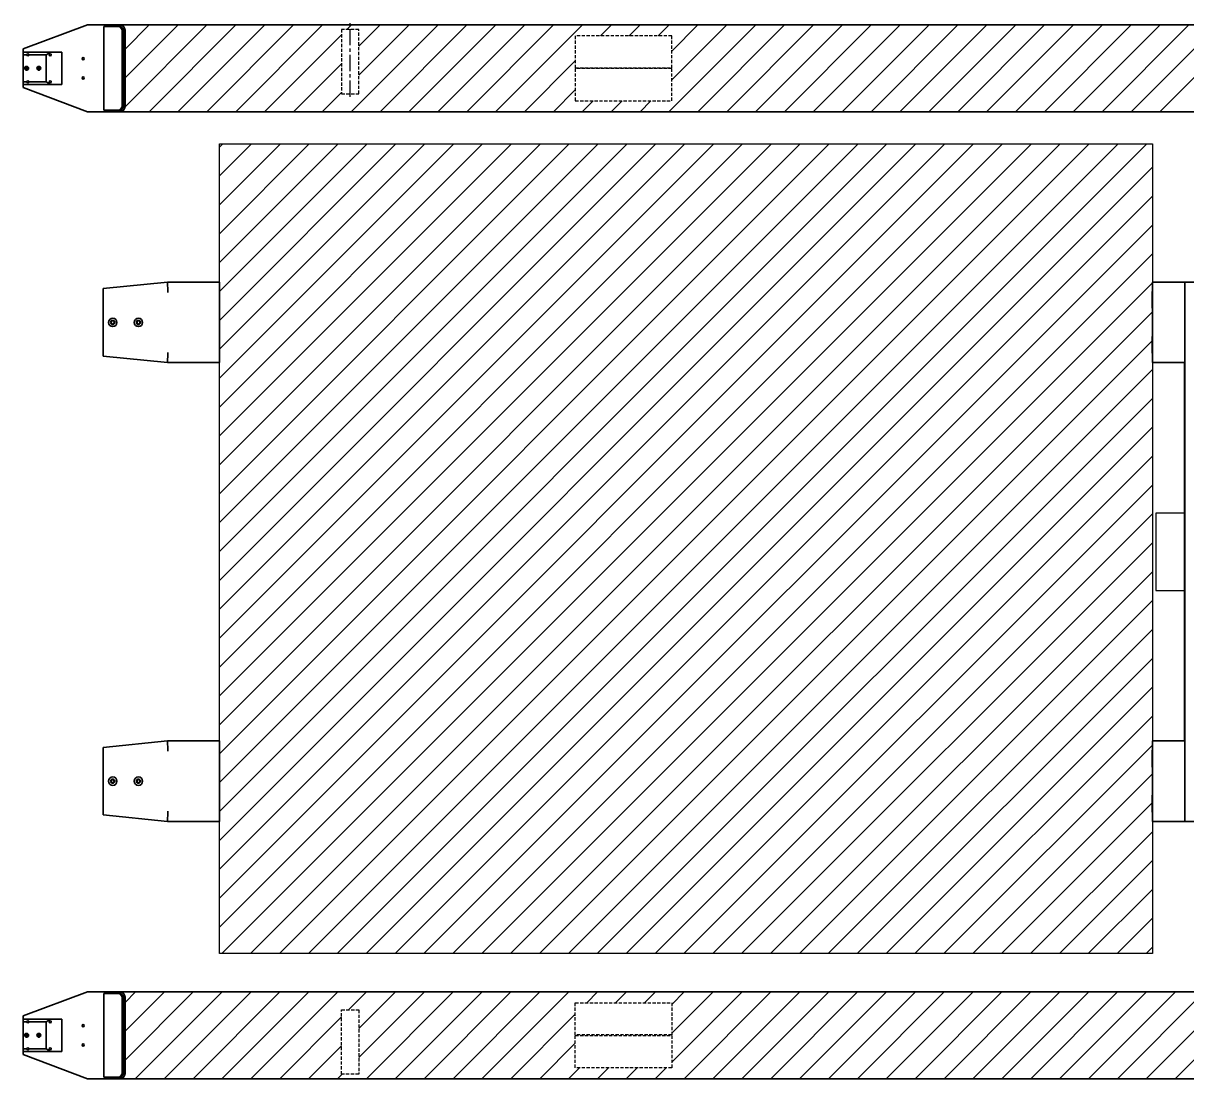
# Model space of a CAD drawing. Header units: millimetres. Extents: x -933 to 2112, y -824 to 824.
# Drawn here: x -933 to 875, y -819 to 821 of the extents above; entities that cross this region are included whole.
import ezdxf

# ---------------------------------------------------------------- set-up
doc = ezdxf.new("R2010")
doc.units = ezdxf.units.MM
doc.header["$LTSCALE"] = 20
doc.linetypes.add('CENTER', pattern=[2, 1.25, -0.25, 0.25, -0.25])
doc.linetypes.add('HIDDEN', pattern=[0.375, 0.25, -0.125])
for name, color, linetype in [('1', 1, 'HIDDEN'), ('4', 4, 'CENTER'), ('7', 7, 'Continuous')]:
    doc.layers.add(name, color=color, linetype=linetype)
doc.layers.add('Visible Edges(AGVE)', color=7, linetype='Continuous', lineweight=35)

msp = doc.modelspace()

# ---------------------------------------------------------------- linework, layer by layer
at = {"linetype": 'Continuous'}
for p, q in [((-782.3, 819), (-782.4, 819)), ((-647.6, 819), (-775, 691.6)), ((-692.5, 819), (-775, 736.5)), ((-737.4, 819), (-775, 781.4)), ((-602.7, 819), (-737.7, 684)), ((-557.8, 819), (-692.8, 684)), ((-512.9, 819), (-647.9, 684)), ((-468, 819), (-603, 684)), ((-425, 817.1), (-430.1, 812)), ((-423.1, 819), (-425, 817.1)), ((-288.4, 819), (-423.4, 684)), ((-333.3, 819), (-411.5, 740.8)), ((-378.2, 819), (-411.5, 785.7)), ((-243.5, 819), (-378.5, 684)), ((-198.6, 819), (-333.6, 684)), ((-153.7, 819), (-288.7, 684)), ((-108.8, 819), (-243.8, 684)), ((-63.9, 819), (-198.9, 684)), ((-19, 819), (-36, 802)), ((25.9, 819), (8.9, 802)), ((70.8, 819), (53.8, 802)), ((205.5, 819), (70.5, 684)), ((160.6, 819), (75, 733.4)), ((115.7, 819), (75, 778.3)), ((250.4, 819), (115.4, 684)), ((295.3, 819), (160.3, 684)), ((340.2, 819), (205.2, 684)), ((385.1, 819), (250.1, 684)), ((430, 819), (295, 684)), ((474.9, 819), (339.9, 684)), ((519.8, 819), (384.8, 684)), ((564.7, 819), (429.7, 684)), ((609.6, 819), (474.6, 684)), ((654.5, 819), (519.5, 684)), ((699.4, 819), (564.4, 684)), ((744.3, 819), (609.3, 684)), ((789.2, 819), (654.2, 684)), ((834.1, 819), (699.1, 684)), ((879, 819), (744, 684)), ((920, 815.1), (788.9, 684)), ((-438.5, 803.6), (-558.1, 684)), ((-75, 763), (-154, 684)), ((920, 770.2), (833.8, 684)), ((-438.5, 758.7), (-513.2, 684)), ((-438.5, 713.8), (-468.3, 684)), ((-75, 718.1), (-109.1, 684)), ((-47.2, 701), (-64.2, 684)), ((-2.3, 701), (-19.3, 684)), ((42.6, 701), (25.6, 684)), ((-782.6, 684), (-782.6, 684)), ((-628.1, 629.1), (-623.2, 634)), ((-628.1, 584.2), (-578.3, 634)), ((-628.1, 539.3), (-533.4, 634)), ((-628.1, 494.4), (-488.5, 634)), ((-628.1, 449.5), (-443.6, 634)), ((-628.1, 404.6), (-398.7, 634)), ((-628.1, 359.7), (-353.8, 634)), ((-628.1, 314.8), (-308.9, 634)), ((-628.1, 269.9), (-264, 634)), ((-628.1, 225), (-219.1, 634)), ((-628.1, 180.1), (-174.2, 634)), ((-628.1, 135.2), (-129.3, 634)), ((-628.1, 90.3), (-84.4, 634)), ((-628.1, 45.4), (-39.5, 634)), ((-628.1, 0.5), (5.4, 634)), ((-628.1, -44.4), (50.3, 634)), ((-628.1, -89.3), (95.2, 634)), ((-628.1, -134.2), (140.1, 634)), ((-628.1, -179.1), (185, 634)), ((-628.1, -224), (229.9, 634)), ((-628.1, -268.9), (274.8, 634)), ((-628.1, -313.8), (319.7, 634)), ((-628.1, -358.7), (364.6, 634)), ((-628.1, -403.6), (409.5, 634)), ((-628.1, -448.5), (454.4, 634)), ((-628.1, -493.4), (499.3, 634)), ((-628.1, -538.3), (544.2, 634)), ((-628.1, -583.2), (589.1, 634)), ((-624.6, -624.6), (634, 634)), ((-579.7, -624.6), (678.9, 634)), ((-534.8, -624.6), (723.8, 634)), ((-489.9, -624.6), (768.7, 634)), ((-445, -624.6), (813.6, 634)), ((-400.1, -624.6), (822.3, 597.8)), ((-355.2, -624.6), (822.3, 552.9)), ((-310.3, -624.6), (822.3, 507.9)), ((-265.4, -624.6), (822.3, 463)), ((-220.5, -624.6), (822.3, 418.1)), ((822.2, 403), (822, 402.7)), ((822.3, 403), (822.2, 403)), ((-175.6, -624.6), (822.3, 373.2)), ((-130.7, -624.6), (821.9, 328)), ((822, 328), (822.2, 328.3)), ((822.2, 328.3), (822.2, 328.3)), ((822.3, 328.3), (822.3, 328.3)), ((822.2, 313.2), (822, 312.9)), ((822.3, 313.2), (822.3, 313.2)), ((-85.8, -624.6), (822.3, 283.4)), ((-40.9, -624.6), (822.3, 238.5)), ((4, -624.6), (822.3, 193.6)), ((48.9, -624.6), (822.3, 148.7)), ((93.8, -624.6), (822.3, 103.8)), ((138.7, -624.6), (822.3, 58.9)), ((183.6, -624.6), (822.3, 14)), ((228.5, -624.6), (822.3, -30.9)), ((273.4, -624.6), (822.3, -75.8)), ((318.3, -624.6), (822.3, -120.7)), ((363.2, -624.6), (822.3, -165.6)), ((408.1, -624.6), (822.3, -210.5)), ((453, -624.6), (822.3, -255.4)), ((497.9, -624.6), (822.3, -300.3)), ((822.2, -315.5), (822, -315.7)), ((822.2, -315.4), (822.2, -315.5)), ((822.3, -315.4), (822.3, -315.4)), ((542.8, -624.6), (822.3, -345.2)), ((587.7, -624.6), (821.9, -390.4)), ((822, -390.4), (822.2, -390.2)), ((822.2, -390.1), (822.2, -390.1)), ((822.3, -390.1), (822.3, -390.1)), ((632.6, -624.6), (822.3, -435)), ((677.5, -624.6), (822.3, -479.9)), ((722.4, -624.6), (822.3, -524.8)), ((767.3, -624.6), (822.3, -569.7)), ((812.2, -624.6), (822.3, -614.6)), ((-668.9, -684), (-775, -790.1)), ((-713.8, -684), (-775, -745.2)), ((-758.7, -684), (-775, -700.3)), ((-624, -684), (-759, -819)), ((-579.1, -684), (-714.1, -819)), ((-534.2, -684), (-669.2, -819)), ((-489.3, -684), (-624.3, -819)), ((-444.4, -684), (-579.4, -819)), ((-399.5, -684), (-427.5, -712)), ((-309.7, -684), (-411.5, -785.8)), ((-354.6, -684), (-411.5, -740.9)), ((-264.8, -684), (-399.8, -819)), ((-219.9, -684), (-354.9, -819)), ((-175, -684), (-310, -819)), ((-130.1, -684), (-265.1, -819)), ((-85.2, -684), (-220.2, -819)), ((-40.3, -684), (-57.3, -701)), ((4.6, -684), (-12.4, -701)), ((49.5, -684), (32.5, -701)), ((184.2, -684), (75, -793.2)), ((139.3, -684), (75, -748.3)), ((94.4, -684), (75, -703.4)), ((229.1, -684), (94.1, -819)), ((274, -684), (139, -819)), ((318.9, -684), (183.9, -819)), ((363.8, -684), (228.8, -819)), ((408.7, -684), (273.7, -819)), ((453.6, -684), (318.6, -819)), ((498.5, -684), (363.5, -819)), ((543.4, -684), (408.4, -819)), ((588.3, -684), (453.3, -819)), ((633.2, -684), (498.2, -819)), ((678.1, -684), (543.1, -819)), ((723.1, -684), (588.1, -819)), ((768, -684), (633, -819)), ((812.9, -684), (677.9, -819)), ((857.8, -684), (722.8, -819)), ((902.7, -684), (767.7, -819)), ((-438.5, -723), (-534.5, -819)), ((-75, -718.7), (-175.3, -819)), ((920, -711.6), (812.6, -819)), ((920, -756.5), (857.5, -819)), ((-438.5, -767.9), (-489.6, -819)), ((-75, -763.6), (-130.4, -819)), ((-437.7, -812), (-444.7, -819)), ((-68.5, -802), (-85.5, -819)), ((-23.6, -802), (-40.6, -819)), ((21.3, -802), (4.3, -819)), ((66.2, -802), (49.2, -819))]:
    msp.add_line(p, q, dxfattribs=at)
msp.add_lwpolyline([(-628.1, 634), (822.3, 634), (822.3, -624.6), (-628.1, -624.6)], close=True)
at = {"layer": '1'}
for points in [[(-411.5, 812), (-438.5, 812), (-438.5, 712), (-411.5, 712)], [(75, 802), (-75, 802), (-75, 752), (75, 752)], [(75, 751), (-75, 751), (-75, 701), (75, 701)], [(75, -751), (-75, -751), (-75, -701), (75, -701)], [(-411.5, -812), (-438.5, -812), (-438.5, -712), (-411.5, -712)], [(75, -802), (-75, -802), (-75, -752), (75, -752)]]:
    msp.add_lwpolyline(points, close=True, dxfattribs=at)
at = {"layer": '4'}
msp.add_line((-425, 707.3), (-425, 821.5), dxfattribs=at)
at = {"layer": '7'}
msp.add_lwpolyline([(871.9, 60), (827.3, 60), (827.3, -60), (871.9, -60)], close=True, dxfattribs=at)
at = {"layer": 'Visible Edges(AGVE)'}
for p, q in [((-933.2, 781.5), (-833.2, 819)), ((-833.2, 819), (-805, 819)), ((-808, 686.5), (-808, 816.5)), ((-806.2, 816.5), (-808, 816.5)), ((-783.3, 816.5), (-806.2, 816.5)), ((-805, 819), (-783, 819)), ((-805, 816.5), (-805, 819)), ((-783.3, 816.5), (-779.7, 811.5)), ((-781.1, 816.5), (-783.3, 816.5)), ((920, 819), (-783, 819)), ((-777.6, 811.5), (-781.1, 816.5)), ((-779.7, 811.5), (-777.6, 811.5)), ((-779.7, 811.5), (-779.7, 691.5)), ((-777.6, 811.5), (-777.6, 691.5)), ((-775, 811), (-775, 692)), ((-933.2, 776.5), (-933.2, 781.5)), ((-890.5, 776.5), (-933.2, 776.5)), ((-933.2, 776.5), (-933.2, 772.5)), ((-933.2, 772.5), (-927.8, 772.5)), ((-933.2, 730.5), (-933.2, 772.5)), ((-924.6, 772.5), (-897.4, 772.5)), ((-897.4, 772.5), (-890.5, 776.5)), ((-897.4, 730.5), (-897.4, 772.5)), ((-890.5, 776.5), (-873.2, 776.5)), ((-873.2, 776.5), (-873.2, 726.5)), ((-927.8, 730.5), (-933.2, 730.5)), ((-933.2, 730.5), (-933.2, 726.5)), ((-933.2, 721.5), (-933.2, 726.5)), ((-933.2, 726.5), (-890.5, 726.5)), ((-897.4, 730.5), (-924.6, 730.5)), ((-890.5, 726.5), (-897.4, 730.5)), ((-873.2, 726.5), (-890.5, 726.5)), ((-833.2, 684), (-933.2, 721.5)), ((-779.7, 691.5), (-783.3, 686.5)), ((-781.1, 686.5), (-777.6, 691.5)), ((-777.6, 691.5), (-779.7, 691.5)), ((-805, 684), (-833.2, 684)), ((-806.2, 686.5), (-808, 686.5)), ((-806.2, 686.5), (-783.3, 686.5)), ((-805, 684), (-805, 686.5)), ((-783, 684), (-805, 684)), ((-783.3, 686.5), (-781.1, 686.5)), ((-783, 684), (920, 684)), ((-709.1, 419), (-809.1, 409)), ((-628.1, 419), (-709.1, 419)), ((-709.1, 419), (-709.1, 419)), ((-628.1, 294), (-628.1, 419)), ((-628.1, 419), (-628.1, 419)), ((822.3, 419), (821.9, 419)), ((822.3, 294), (822.3, 419)), ((872.3, 419), (822.3, 419)), ((872.3, -419), (872.3, 419)), ((872.3, 419), (897.3, 419)), ((872.3, 294), (872.3, 419)), ((-809.1, 401), (-809.1, 409)), ((-809.1, 409), (-809.1, 409)), ((-809.1, 401), (-809.1, 401)), ((-628.1, 403), (-628.1, 310)), ((-809.1, 392.9), (-809.1, 320.1)), ((-809.1, 320.1), (-809.1, 392.9)), ((-809.1, 312), (-809.1, 312)), ((-809.1, 304), (-809.1, 312)), ((-809.1, 304), (-809.1, 304)), ((-809.1, 304), (-709.1, 294)), ((-709.1, 294), (-709.1, 294)), ((-709.1, 294), (-628.1, 294)), ((-628.1, 294), (-628.1, 294)), ((821.9, 294), (822.3, 294)), ((822.3, 294), (872.3, 294)), ((871.9, 294), (871.9, -294)), ((-709.1, -294), (-809.1, -304)), ((-809.1, -312), (-809.1, -304)), ((-809.1, -304), (-809.1, -304)), ((-628.1, -294), (-709.1, -294)), ((-709.1, -294), (-709.1, -294)), ((-628.1, -419), (-628.1, -294)), ((-628.1, -294), (-628.1, -294)), ((822.3, -294), (821.9, -294)), ((822.3, -419), (822.3, -294)), ((872.3, -294), (822.3, -294)), ((872.3, -419), (872.3, -294)), ((-809.1, -312), (-809.1, -312)), ((-809.1, -320.1), (-809.1, -392.9)), ((-809.1, -392.9), (-809.1, -320.1)), ((-628.1, -310), (-628.1, -403)), ((-809.1, -401), (-809.1, -401)), ((-809.1, -409), (-809.1, -401)), ((-809.1, -409), (-809.1, -409)), ((-809.1, -409), (-709.1, -419)), ((-709.1, -419), (-709.1, -419)), ((-709.1, -419), (-628.1, -419)), ((-628.1, -419), (-628.1, -419)), ((821.9, -419), (822.3, -419)), ((822.3, -419), (872.3, -419)), ((897.3, -419), (872.3, -419)), ((-933.2, -721.5), (-833.2, -684)), ((-833.2, -684), (-805, -684)), ((-808, -816.5), (-808, -686.5)), ((-806.2, -686.5), (-808, -686.5)), ((-783.3, -686.5), (-806.2, -686.5)), ((-805, -684), (-783, -684)), ((-805, -686.5), (-805, -684)), ((-783.3, -686.5), (-779.7, -691.5)), ((-781.1, -686.5), (-783.3, -686.5)), ((920, -684), (-783, -684)), ((-777.6, -691.5), (-781.1, -686.5)), ((-779.7, -691.5), (-777.6, -691.5)), ((-779.7, -691.5), (-779.7, -811.5)), ((-777.6, -691.5), (-777.6, -811.5)), ((-775, -692), (-775, -811)), ((-933.2, -726.5), (-933.2, -721.5)), ((-890.5, -726.5), (-933.2, -726.5)), ((-933.2, -726.5), (-933.2, -730.5)), ((-933.2, -730.5), (-927.8, -730.5)), ((-933.2, -772.5), (-933.2, -730.5)), ((-924.6, -730.5), (-897.4, -730.5)), ((-897.4, -730.5), (-890.5, -726.5)), ((-897.4, -772.5), (-897.4, -730.5)), ((-890.5, -726.5), (-873.2, -726.5)), ((-873.2, -726.5), (-873.2, -776.5)), ((-927.8, -772.5), (-933.2, -772.5)), ((-933.2, -772.5), (-933.2, -776.5)), ((-933.2, -781.5), (-933.2, -776.5)), ((-933.2, -776.5), (-890.5, -776.5)), ((-897.4, -772.5), (-924.6, -772.5)), ((-890.5, -776.5), (-897.4, -772.5)), ((-873.2, -776.5), (-890.5, -776.5)), ((-833.2, -819), (-933.2, -781.5)), ((-779.7, -811.5), (-783.3, -816.5)), ((-781.1, -816.5), (-777.6, -811.5)), ((-777.6, -811.5), (-779.7, -811.5)), ((-805, -819), (-833.2, -819)), ((-806.2, -816.5), (-808, -816.5)), ((-806.2, -816.5), (-783.3, -816.5)), ((-805, -819), (-805, -816.5)), ((-783, -819), (-805, -819)), ((-783.3, -816.5), (-781.1, -816.5)), ((-783, -819), (920, -819))]:
    msp.add_line(p, q, dxfattribs=at)
for centre, radius in [((-891.2, 772.5), 1.62), ((-840.2, 766.5), 1.65), ((-928, 751.5), 3), ((-928, 751.5), 1.75), ((-928, 751.5), 1.23), ((-909, 751.5), 3), ((-909, 751.5), 1.75), ((-909, 751.5), 1.23), ((-891.2, 730.5), 1.62), ((-840.2, 736.5), 1.65), ((-794.1, 356.5), 6.5), ((-754.1, 356.5), 6.5), ((-794.1, 356.5), 3.25), ((-794.1, 356.5), 2.46), ((-754.1, 356.5), 3.25), ((-754.1, 356.5), 2.46), ((-794.1, -356.5), 6.5), ((-794.1, -356.5), 3.25), ((-794.1, -356.5), 2.46), ((-754.1, -356.5), 6.5), ((-754.1, -356.5), 3.25), ((-754.1, -356.5), 2.46), ((-891.2, -730.5), 1.62), ((-840.2, -736.5), 1.65), ((-928, -751.5), 3), ((-928, -751.5), 1.75), ((-928, -751.5), 1.23), ((-909, -751.5), 3), ((-909, -751.5), 1.75), ((-909, -751.5), 1.23), ((-891.2, -772.5), 1.62), ((-840.2, -766.5), 1.65)]:
    msp.add_circle(centre, radius, dxfattribs=at)
for centre, radius, start, end in [((-783, 811), 8, 0, 90), ((-926.2, 772.5), 1.62, 0, 180), ((-926.2, 772.5), 1.62, 180, 270), ((-926.2, 772.5), 1.62, 270, 0), ((-926.2, 730.5), 1.62, 0, 180), ((-926.2, 730.5), 1.62, 180, 0), ((-783, 692), 8, 270, 0), ((-794.1, 356.5), 3.25, 270.0227, 89.9773), ((-794.1, 356.5), 2.46, 270.1893, 89.8107), ((-754.1, 356.5), 3.25, 270.0227, 89.9773), ((-754.1, 356.5), 2.46, 270.1893, 89.8107), ((-794.1, -356.5), 3.25, 270.0227, 89.9773), ((-794.1, -356.5), 2.46, 270.1893, 89.8107), ((-754.1, -356.5), 3.25, 270.0227, 89.9773), ((-754.1, -356.5), 2.46, 270.1893, 89.8107), ((-783, -692), 8, 0, 90), ((-926.2, -730.5), 1.62, 0, 180), ((-926.2, -730.5), 1.62, 180, 270), ((-926.2, -730.5), 1.62, 270, 0), ((-926.2, -772.5), 1.62, 0, 180), ((-926.2, -772.5), 1.62, 180, 0), ((-783, -811), 8, 270, 0)]:
    msp.add_arc(centre, radius, start, end, dxfattribs=at)
for centre, major_axis, ratio, start_param, end_param in [((-708.3, 403), (-0.8, 16), 0.00054, 4.712362, 6.283158), ((-628.1, 403), (0, 16), 0.000542, 4.712389, 6.283185), ((-809.1, 392.9), (0, 16.1), 0.000539, 4.712389, 6.283185), ((-809.1, 392.9), (0, 8.04), 0.000539, 4.712389, 6.283185), ((-809.1, 320.1), (0, -8.04), 0.000539, 0, 1.570796), ((-809.1, 320.1), (0, -16.1), 0.000539, 0, 1.570796), ((-708.3, 310), (-0.8, -16), 0.00054, 0.000027, 1.570823), ((-628.1, 310), (0, -16), 0.000542, 0, 1.570796), ((-809.1, -320.1), (0, 16.1), 0.000539, 4.712389, 6.283185), ((-708.3, -310), (-0.8, 16), 0.00054, 4.712362, 6.283158), ((-628.1, -310), (0, 16), 0.000542, 4.712389, 6.283185), ((-809.1, -320.1), (0, 8.04), 0.000539, 4.712389, 6.283185), ((-809.1, -392.9), (0, -8.04), 0.000539, 0, 1.570796), ((-809.1, -392.9), (0, -16.1), 0.000539, 0, 1.570796), ((-708.3, -403), (-0.8, -16), 0.00054, 0.000027, 1.570823), ((-628.1, -403), (0, -16), 0.000542, 0, 1.570796)]:
    msp.add_ellipse(centre, major_axis=major_axis, ratio=ratio, start_param=start_param, end_param=end_param, dxfattribs=at)
for centre, major_axis in [((821.9, 391.5), (0, 13)), ((822.2, 391.5), (0, 13)), ((822.2, 391.5), (0, 13)), ((821.9, 321.5), (0, 13)), ((822.2, 321.5), (0, 13)), ((822.2, 321.5), (0, 13)), ((871.9, 85), (0, 3.32)), ((872, 85), (0, 3.32)), ((872, 85), (0, 3.32)), ((872, 72.5), (0, 8.2)), ((872.1, 72.5), (0, 8.2)), ((872, -72.5), (0, 8.2)), ((872.1, -72.5), (0, 8.2)), ((871.9, -85), (0, 3.32)), ((872, -85), (0, 3.32)), ((872, -85), (0, 3.32)), ((821.9, -321.5), (0, 13)), ((822.2, -321.5), (0, 13)), ((822.2, -321.5), (0, 13)), ((821.9, -391.5), (0, 13)), ((822.2, -391.5), (0, 13)), ((822.2, -391.5), (0, 13))]:
    msp.add_ellipse(centre, major_axis=major_axis, ratio=0.000542, dxfattribs=at)

doc.saveas('drawing.dxf')
